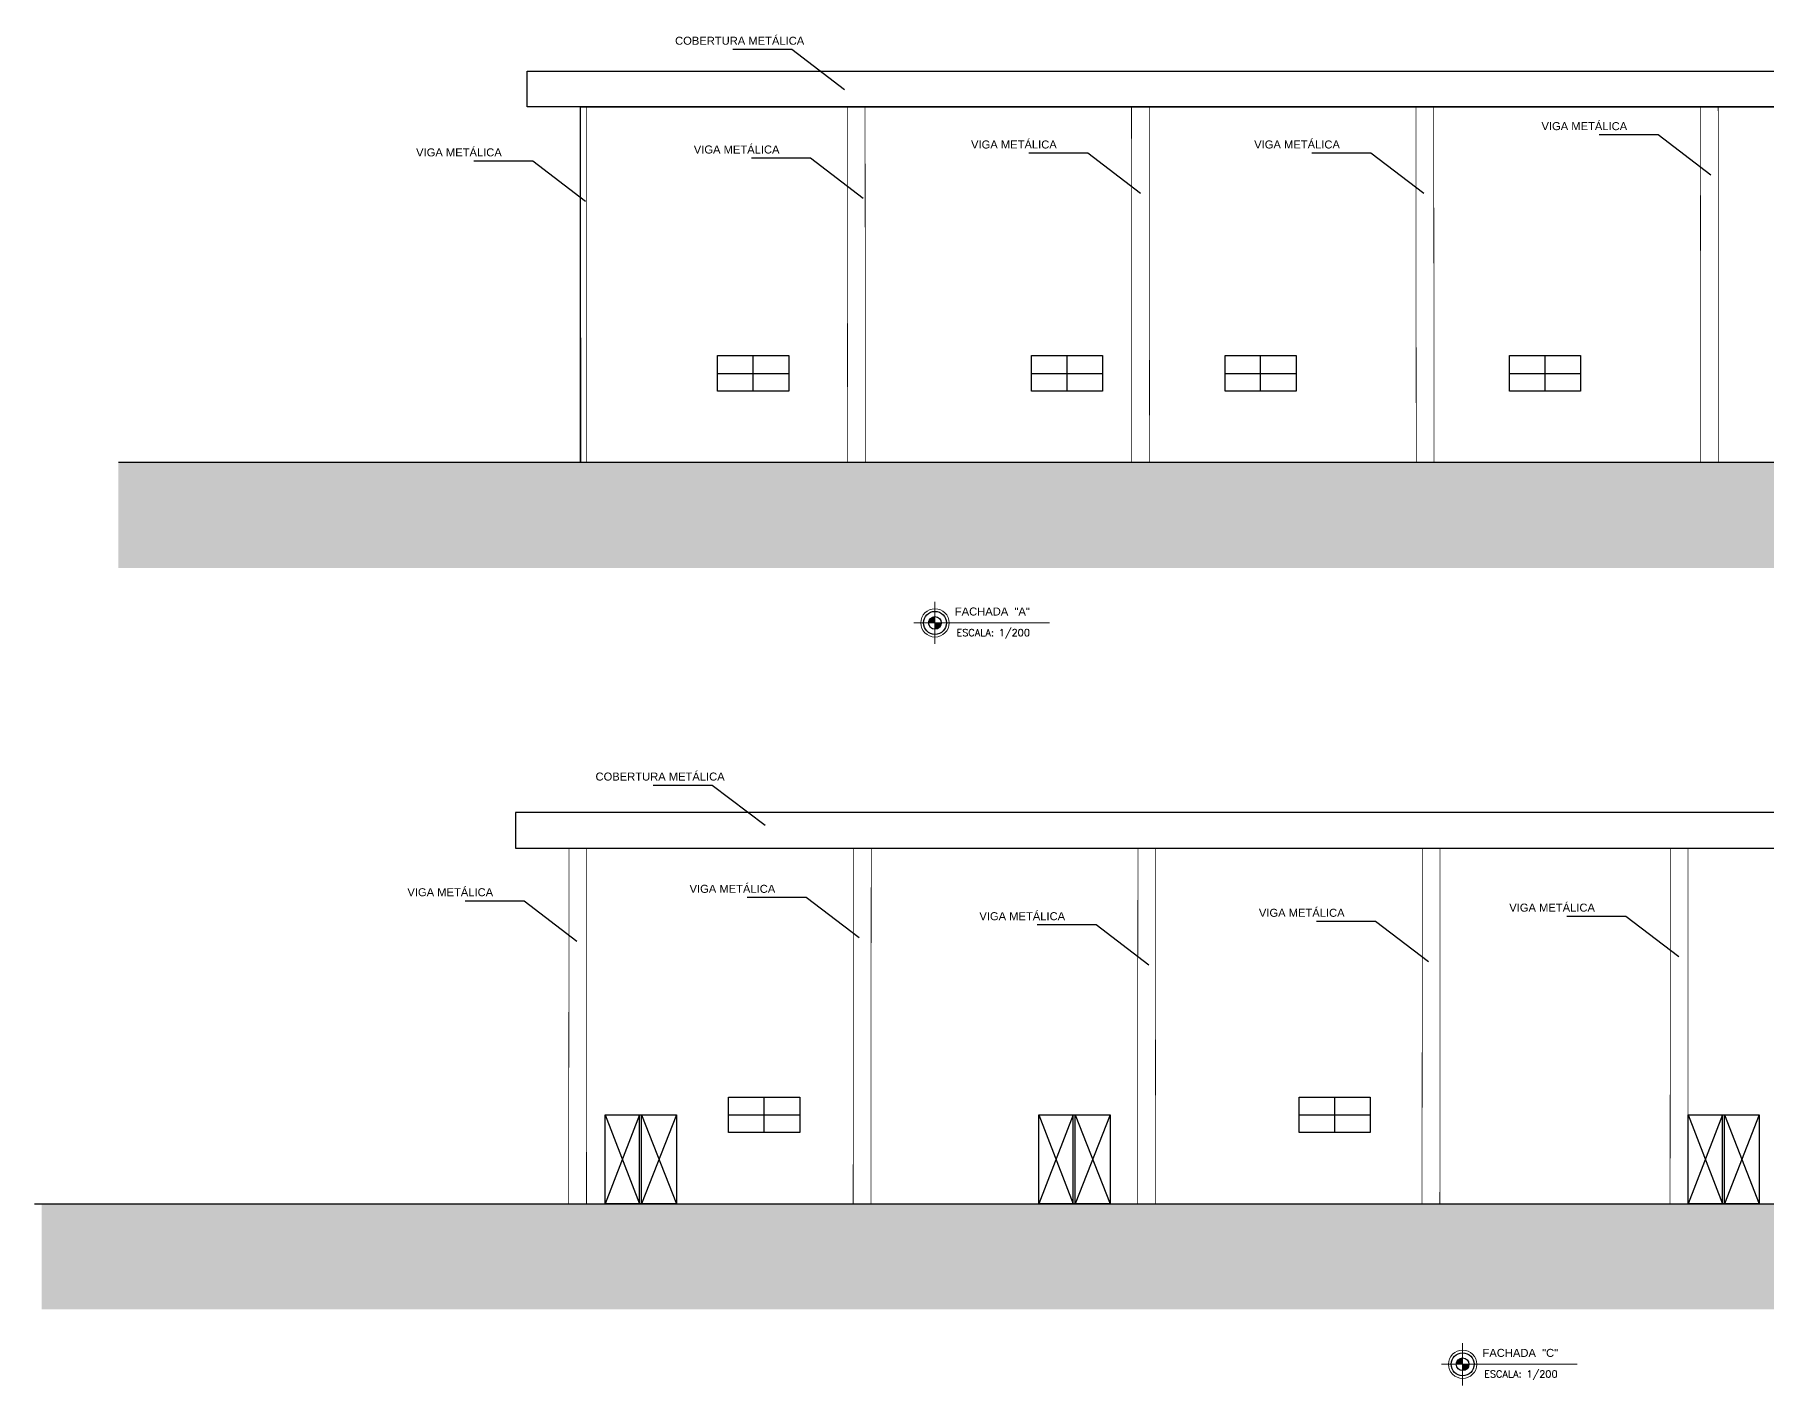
# Model space of a CAD drawing. Header units: metres. Extents: x 257 to 767, y -173 to 1.
# Drawn here: x 552.63 to 601.34, y -172.98 to -134.98 of the extents above; entities that cross this region are included whole.
import ezdxf

# ---------------------------------------------------------------- set-up
doc = ezdxf.new("R2010")
doc.units = ezdxf.units.M
doc.header["$LTSCALE"] = 10
doc.linetypes.add('ACAD_ISO02W100', pattern=[15, 12, -3])
doc.layers.get('0').update_dxf_attribs({"color": 254})
for name, color, linetype in [('A_METAL', 93, 'Continuous'), ('D_HATCH', 8, 'Continuous'), ('ELETEXTO LUMINÁRIAS', 254, 'Continuous'), ('T-TEXT-30', 3, 'Continuous'), ('Texto', 2, 'Continuous')]:
    doc.layers.add(name, color=color, linetype=linetype)
for name, color, linetype, lineweight in [('HACHURA', 8, 'Continuous', 5), ('PENAzero2', 30, 'Continuous', 20), ('PENAzero3', 135, 'Continuous', 30)]:
    doc.layers.add(name, color=color, linetype=linetype, lineweight=lineweight)
doc.layers.add('Janelas', color=254, linetype='Continuous', plot=False)
doc.layers.add('Portas', color=254, linetype='ACAD_ISO02W100', plot=False)
doc.styles.add('200-80', font='romans.shx', dxfattribs={"height": 0.4})
doc.styles.add('ARIAL', font='')
doc.styles.get("Standard").update_dxf_attribs({"font": ''})
doc.styles.get('ARIAL').set_extended_font_data('Arial')
doc.styles.get('Standard').set_extended_font_data('Arial')

msp = doc.modelspace()

# ---------------------------------------------------------------- hatches: boundary and pattern name
at = {"layer": 'D_HATCH', "lineweight": 0}
h = msp.add_hatch(dxfattribs=at)
h.set_pattern_fill('EARTH', color=256, scale=0.1, angle=45)
h.paths.add_polyline_path([(668.108, -147.012), (554.991, -147.012), (554.991, -149.985), (668.108, -149.985)])
h = msp.add_hatch(dxfattribs=at)
h.set_pattern_fill('EARTH', color=256, scale=0.1, angle=45)
h.set_pattern_definition([(45, (222.53514, -20.8553), (6e-17, 0.8980256), [0.635, -0.635]), (45, (222.36676, -20.6869), (6e-17, 0.8980256), [0.635, -0.635]), (45, (222.1984, -20.5185), (6e-17, 0.8980256), [0.635, -0.635]), (135, (222.1984, -20.4063), (-0.8980256, 6e-17), [0.635, -0.635]), (135, (222.36676, -20.2379), (-0.8980256, 6e-17), [0.635, -0.635]), (135, (222.53514, -20.0695), (-0.8980256, 6e-17), [0.635, -0.635])])
h.paths.add_polyline_path([(629.039, -167.867), (552.826, -167.867), (552.826, -170.84), (629.039, -170.84)])
at = {"layer": 'HACHURA', "ltscale": 0.6}
h = msp.add_hatch(color=256, dxfattribs=at)
h.paths.add_polyline_path([(577.954, -151.529), (577.954, -151.352, 0.414214), (577.777, -151.529)])
h.paths.add_polyline_path([(577.954, -151.529), (577.954, -151.707, 0.414214), (578.132, -151.529)])
h = msp.add_hatch(color=256, dxfattribs=at)
h.paths.add_polyline_path([(592.794, -172.385), (592.794, -172.207, 0.414214), (592.617, -172.385)])
h.paths.add_polyline_path([(592.794, -172.385), (592.794, -172.562, 0.414214), (592.972, -172.385)])

# ---------------------------------------------------------------- linework, layer by layer
for p, q in [((572.268, -135.391), (573.927, -135.391)), ((573.927, -135.391), (575.412, -136.525)), ((567.989, -147.012), (567.989, -137.012)), ((567.989, -137.012), (648.754, -137.012)), ((596.634, -137.794), (598.293, -137.794)), ((598.293, -137.794), (599.778, -138.928)), ((580.591, -138.31), (582.25, -138.31)), ((582.25, -138.31), (583.735, -139.444)), ((588.554, -138.31), (590.213, -138.31)), ((590.213, -138.31), (591.698, -139.444)), ((564.984, -138.532), (566.643, -138.532)), ((566.643, -138.532), (568.128, -139.666)), ((572.793, -138.451), (574.453, -138.451)), ((574.453, -138.451), (575.937, -139.585)), ((571.841, -145.012), (571.841, -144.012)), ((554.991, -147.012), (668.104, -147.012)), ((570.03, -156.09), (571.689, -156.09)), ((571.689, -156.09), (573.174, -157.224)), ((572.675, -159.248), (574.334, -159.248)), ((574.334, -159.248), (575.819, -160.382)), ((564.739, -159.344), (566.398, -159.344)), ((566.398, -159.344), (567.883, -160.478)), ((580.825, -160.018), (582.484, -160.018)), ((582.484, -160.018), (583.969, -161.152)), ((588.686, -159.922), (590.345, -159.922)), ((590.345, -159.922), (591.83, -161.056)), ((595.727, -159.778), (597.386, -159.778)), ((597.386, -159.778), (598.871, -160.911)), ((572.151, -165.867), (572.151, -164.867)), ((588.195, -165.867), (588.195, -164.867)), ((552.633, -167.867), (629.062, -167.867))]:
    msp.add_line(p, q)
for points in [[(566.489, -136.012), (651.254, -136.012), (651.254, -137.012), (566.489, -137.012)], [(623.43, -156.867), (566.153, -156.867), (566.153, -157.867), (623.43, -157.867)]]:
    msp.add_lwpolyline(points, close=True)
at = {"layer": 'A_METAL', "const_width": 0.02}
for points in [[(567.996, -147.012), (567.989, -137.012), (568.146, -137.012), (568.146, -147.012)], [(575.489, -137.012), (575.989, -137.012), (575.996, -147.012), (575.496, -147.012)], [(583.481, -137.012), (583.981, -137.012), (583.989, -147.012), (583.489, -147.012)], [(591.481, -137.012), (591.981, -137.012), (591.989, -147.012), (591.489, -147.012)], [(599.481, -137.012), (599.981, -137.012), (599.989, -147.012), (599.489, -147.012)], [(568.161, -157.867), (567.661, -157.867), (567.653, -167.867), (568.153, -167.867)], [(576.161, -157.867), (575.661, -157.867), (575.653, -167.867), (576.153, -167.867)], [(584.161, -157.867), (583.661, -157.867), (583.653, -167.867), (584.153, -167.867)], [(592.161, -157.867), (591.661, -157.867), (591.653, -167.867), (592.153, -167.867)], [(599.136, -157.867), (598.636, -157.867), (598.629, -167.867), (599.129, -167.867)]]:
    msp.add_lwpolyline(points, close=True, dxfattribs=at)
at = {"layer": 'Janelas'}
for p, q in [((572.841, -145.012), (572.841, -144.012)), ((581.669, -145.012), (581.669, -144.012)), ((587.113, -145.012), (587.113, -144.012)), ((595.113, -145.012), (595.113, -144.012)), ((571.841, -144.512), (573.841, -144.512)), ((580.669, -144.512), (582.669, -144.512)), ((586.113, -144.512), (588.113, -144.512)), ((594.113, -144.512), (596.113, -144.512)), ((573.151, -165.867), (573.151, -164.867)), ((589.195, -165.867), (589.195, -164.867)), ((572.151, -165.367), (574.151, -165.367)), ((588.195, -165.367), (590.195, -165.367))]:
    msp.add_line(p, q, dxfattribs=at)
for points in [[(571.841, -144.012), (573.841, -144.012), (573.841, -145.012), (571.841, -145.012)], [(580.669, -144.012), (582.669, -144.012), (582.669, -145.012), (580.669, -145.012)], [(586.113, -144.012), (588.113, -144.012), (588.113, -145.012), (586.113, -145.012)], [(594.113, -144.012), (596.113, -144.012), (596.113, -145.012), (594.113, -145.012)], [(572.151, -164.867), (574.151, -164.867), (574.151, -165.867), (572.151, -165.867)], [(588.195, -164.867), (590.195, -164.867), (590.195, -165.867), (588.195, -165.867)]]:
    msp.add_lwpolyline(points, close=True, dxfattribs=at)
at = {"layer": 'PENAzero2'}
for p, q in [((577.954, -150.936), (577.954, -152.123)), ((577.361, -151.529), (581.171, -151.529)), ((592.794, -171.791), (592.794, -172.978)), ((592.201, -172.385), (596.011, -172.385))]:
    msp.add_line(p, q, dxfattribs=at)
for centre in [(577.954, -151.529), (592.794, -172.385)]:
    msp.add_circle(centre, 0.398, dxfattribs=at)
at = {"layer": 'PENAzero3'}
for centre, radius in [((577.954, -151.529), 0.323), ((577.954, -151.529), 0.178), ((592.794, -172.385), 0.323), ((592.794, -172.385), 0.178)]:
    msp.add_circle(centre, radius, dxfattribs=at)
at = {"layer": 'Portas'}
for p, q in [((568.681, -165.367), (569.646, -167.867)), ((569.646, -165.367), (568.681, -167.867)), ((569.646, -167.867), (569.646, -165.367)), ((569.701, -165.367), (570.681, -167.867)), ((570.681, -165.367), (569.701, -167.867)), ((569.701, -167.867), (569.701, -165.367)), ((580.877, -165.367), (581.842, -167.867)), ((581.842, -165.367), (580.877, -167.867)), ((581.842, -167.867), (581.842, -165.367)), ((581.897, -165.367), (582.877, -167.867)), ((582.877, -165.367), (581.897, -167.867)), ((581.897, -167.867), (581.897, -165.367)), ((599.136, -165.367), (600.101, -167.867)), ((600.101, -165.367), (599.136, -167.867)), ((600.101, -167.867), (600.101, -165.367)), ((600.156, -165.367), (601.136, -167.867)), ((601.136, -165.367), (600.156, -167.867)), ((600.156, -167.867), (600.156, -165.367))]:
    msp.add_line(p, q, dxfattribs=at)
for points in [[(568.681, -165.367), (570.681, -165.367), (570.681, -167.867), (568.681, -167.867)], [(580.877, -165.367), (582.877, -165.367), (582.877, -167.867), (580.877, -167.867)], [(599.136, -165.367), (601.136, -165.367), (601.136, -167.867), (599.136, -167.867)]]:
    msp.add_lwpolyline(points, close=True, dxfattribs=at)

# ---------------------------------------------------------------- texts
at = {"layer": 'ELETEXTO LUMINÁRIAS', "color": 7, "ltscale": 0.05, "style": 'ARIAL'}
for s, p in [('COBERTURA METÁLICA', (570.645, -135.266)), ('VIGA METÁLICA', (595.011, -137.669)), ('VIGA METÁLICA', (563.361, -138.407)), ('VIGA METÁLICA', (571.171, -138.326)), ('VIGA METÁLICA', (578.969, -138.185)), ('VIGA METÁLICA', (586.932, -138.185)), ('COBERTURA METÁLICA', (568.407, -155.965)), ('VIGA METÁLICA', (563.117, -159.219)), ('VIGA METÁLICA', (571.052, -159.123)), ('VIGA METÁLICA', (579.203, -159.893)), ('VIGA METÁLICA', (587.064, -159.797)), ('VIGA METÁLICA', (594.105, -159.652))]:
    msp.add_text(s, height=0.225, rotation=360, dxfattribs=at).set_placement(p)
at = {"layer": 'T-TEXT-30', "style": '200-80'}
for p in [(578.558, -151.902), (593.398, -172.757)]:
    msp.add_text('ESCALA: 1/200', height=0.2, dxfattribs=at).set_placement(p)
at = {"layer": 'Texto', "char_height": 0.225, "width": 13.82018, "attachment_point": 1}
for s, insert in [('FACHADA  "A"  ', (578.513, -151.097)), ('FACHADA  "C"  ', (593.353, -171.952))]:
    msp.add_mtext(s, dxfattribs=dict(at, insert=insert))

doc.saveas('drawing.dxf')
